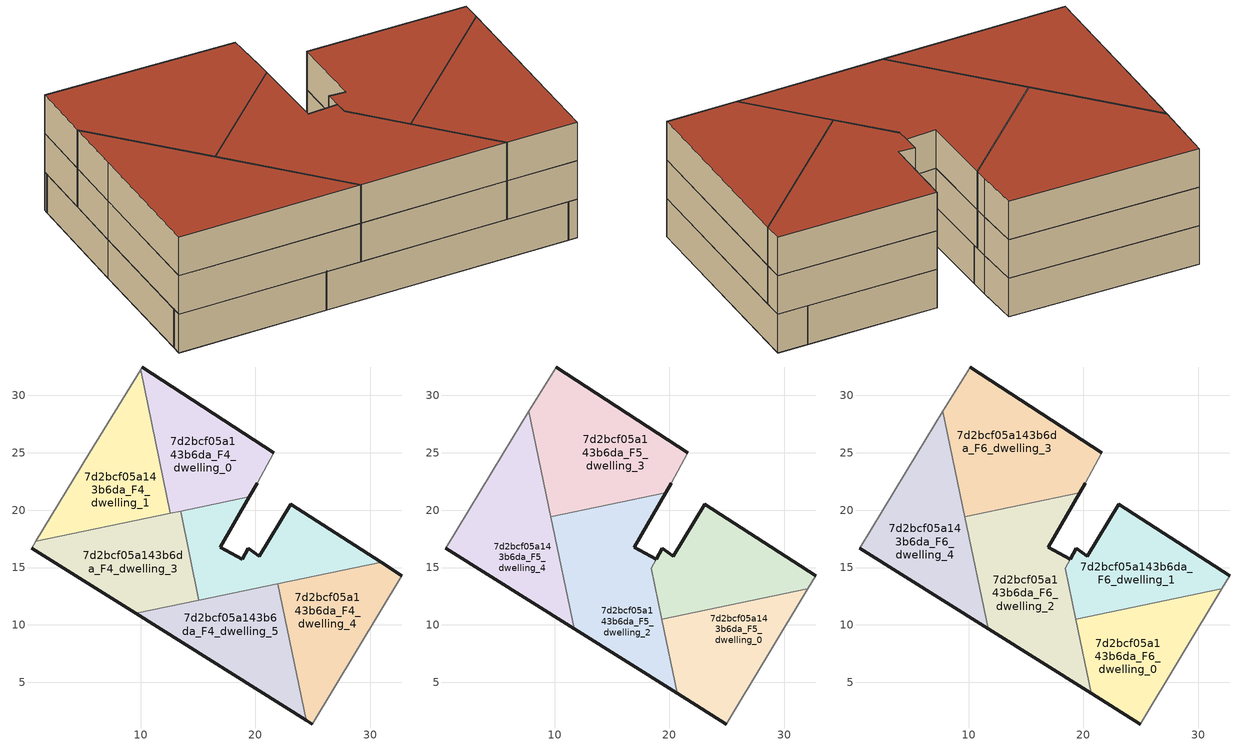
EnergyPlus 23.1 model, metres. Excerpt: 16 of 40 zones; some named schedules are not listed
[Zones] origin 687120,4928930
7d2bcf05a143b6da_F4_dwelling_0
 floor to 7d2bcf05a143b6da_F3_dwelling_0 (EU_floor_Construction): 19.47,21.15 20.17,22.35 21.6,24.99 10.15,32.47 10,32.23 12.59,19.73 z12
 wall outside (EU_wall_Construction): 20.17,22.35 19.47,21.15 / 10.15,32.47 21.6,24.99 z12:15
 wall to 7d2bcf05a143b6da_F4_dwelling_1 (EU_wall_Construction): 12.59,19.73 10,32.23 z12:15
 wall adiabatic (EU_wall_Construction): 10,32.23 10.15,32.47 / 21.6,24.99 20.17,22.35 z12:15
 wall to 7d2bcf05a143b6da_F4_dwelling_2 (EU_wall_Construction): 19.47,21.15 13.47,19.91 z12:15
 wall to 7d2bcf05a143b6da_F4_dwelling_3 (EU_wall_Construction): 13.47,19.91 12.59,19.73 z12:15
7d2bcf05a143b6da_F4_dwelling_1
 floor to 7d2bcf05a143b6da_F3_dwelling_1 (EU_floor_Construction): 12.59,19.73 10,32.23 5.52,24.97 0.86,17.29 z12
 wall adiabatic (EU_wall_Construction): 0.86,17.29 5.52,24.97 10,32.23 z12:15
 wall to 7d2bcf05a143b6da_F4_dwelling_3 (EU_wall_Construction): 12.59,19.73 0.86,17.29 z12:15
7d2bcf05a143b6da_F4_dwelling_2
 floor to 7d2bcf05a143b6da_F3_dwelling_2 (EU_floor_Construction): 30.93,15.47 23.06,20.5 20.34,16 19.38,16.69 18.83,15.73 16.94,16.78 19.47,21.15 13.47,19.91 15.07,12.18 z12
 wall outside (EU_wall_Construction): 19.47,21.15 16.94,16.78 18.83,15.73 19.38,16.69 20.34,16 23.06,20.5 30.93,15.47 z12:15
 wall to 7d2bcf05a143b6da_F4_dwelling_3 (EU_wall_Construction): 15.07,12.18 13.47,19.91 z12:15
 wall to 7d2bcf05a143b6da_F4_dwelling_4 (EU_wall_Construction): 30.93,15.47 21.94,13.6 z12:15
 wall to 7d2bcf05a143b6da_F4_dwelling_5 (EU_wall_Construction): 21.94,13.6 15.08,12.18 z12:15
7d2bcf05a143b6da_F4_dwelling_3
 floor to 7d2bcf05a143b6da_F3_dwelling_3 (EU_floor_Construction): 15.07,12.18 13.47,19.91 0.86,17.29 0.51,16.7 9.55,11.03 z12
 wall outside (EU_wall_Construction): 9.55,11.03 0.51,16.7 z12:15
 wall adiabatic (EU_wall_Construction): 0.51,16.7 0.86,17.29 z12:15
 wall to 7d2bcf05a143b6da_F4_dwelling_5 (EU_wall_Construction): 15.07,12.18 9.55,11.03 z12:15
7d2bcf05a143b6da_F4_dwelling_4
 floor to 7d2bcf05a143b6da_F3_dwelling_4 (EU_floor_Construction): 24.95,1.38 32.74,14.31 30.93,15.47 21.94,13.6 24.41,1.72 z12
 wall outside (EU_wall_Construction): 30.93,15.47 32.74,14.31 / 24.95,1.38 24.41,1.72 z12:15
 wall adiabatic (EU_wall_Construction): 32.74,14.31 24.95,1.38 z12:15
 wall to 7d2bcf05a143b6da_F4_dwelling_5 (EU_wall_Construction): 24.41,1.72 21.94,13.6 z12:15
7d2bcf05a143b6da_F4_dwelling_5
 floor to 7d2bcf05a143b6da_F3_dwelling_5 (EU_floor_Construction): 24.41,1.72 21.94,13.6 9.55,11.03 z12
 wall outside (EU_wall_Construction): 24.41,1.72 9.55,11.03 z12:15
7d2bcf05a143b6da_F5_dwelling_0
 floor to 7d2bcf05a143b6da_F4_dwelling_4 (EU_floor_Construction): 24.95,1.38 32.06,13.16 22.45,11.17 24.41,1.72 z15
 floor to 7d2bcf05a143b6da_F4_dwelling_5 (EU_floor_Construction): 24.41,1.72 22.45,11.17 19.32,10.52 20.66,4.07 z15
 wall outside (EU_wall_Construction): 24.95,1.38 20.66,4.07 z15:18
 wall to 7d2bcf05a143b6da_F5_dwelling_1 (EU_wall_Construction): 19.32,10.52 32.06,13.16 z15:18
 wall adiabatic (EU_wall_Construction): 32.06,13.16 24.95,1.38 z15:18
 wall to 7d2bcf05a143b6da_F5_dwelling_2 (EU_wall_Construction): 20.66,4.07 19.32,10.52 z15:18
7d2bcf05a143b6da_F5_dwelling_1
 floor to 7d2bcf05a143b6da_F4_dwelling_2 (EU_floor_Construction): 30.93,15.47 23.06,20.5 20.34,16 19.38,16.69 18.4,14.94 18.81,12.95 z15
 floor to 7d2bcf05a143b6da_F4_dwelling_5 (EU_floor_Construction): 22.45,11.17 21.94,13.6 18.81,12.95 19.32,10.52 z15
 floor to 7d2bcf05a143b6da_F4_dwelling_4 (EU_floor_Construction): 32.06,13.16 32.74,14.31 30.93,15.47 21.94,13.6 22.45,11.17 z15
 wall outside (EU_wall_Construction): 18.84,15.73 19.38,16.69 20.34,16 23.06,20.5 32.74,14.31 z15:18
 wall adiabatic (EU_wall_Construction): 32.74,14.31 32.06,13.16 z15:18
 wall to 7d2bcf05a143b6da_F5_dwelling_2 (EU_wall_Construction): 18.4,14.95 18.84,15.73 / 19.32,10.52 18.4,14.94 z15:18
7d2bcf05a143b6da_F5_dwelling_2
 floor to 7d2bcf05a143b6da_F4_dwelling_5 (EU_floor_Construction): 20.66,4.07 18.81,12.95 11.33,11.4 11.69,9.69 z15
 floor to 7d2bcf05a143b6da_F4_dwelling_0 (EU_floor_Construction): 19.47,21.15 19.68,21.51 12.53,20.02 12.59,19.73 z15
 floor to 7d2bcf05a143b6da_F4_dwelling_2 (EU_floor_Construction): 18.81,12.95 18.4,14.95 18.83,15.73 16.94,16.78 19.47,21.15 13.47,19.91 15.07,12.18 z15
 floor to 7d2bcf05a143b6da_F4_dwelling_3 (EU_floor_Construction): 15.07,12.18 13.47,19.91 9.73,19.13 11.33,11.4 z15
 floor to 7d2bcf05a143b6da_F4_dwelling_1 (EU_floor_Construction): 12.59,19.73 12.53,20.02 9.67,19.43 9.73,19.13 z15
 wall outside (EU_wall_Construction): 20.66,4.07 11.69,9.69 / 19.68,21.51 16.94,16.78 18.83,15.73 z15:18
 wall to 7d2bcf05a143b6da_F5_dwelling_3 (EU_wall_Construction): 9.67,19.43 19.68,21.51 z15:18
 wall to 7d2bcf05a143b6da_F5_dwelling_4 (EU_wall_Construction): 11.69,9.69 9.67,19.43 z15:18
7d2bcf05a143b6da_F5_dwelling_3
 floor to 7d2bcf05a143b6da_F4_dwelling_0 (EU_floor_Construction): 19.68,21.51 20.17,22.35 21.6,24.99 10.15,32.47 10,32.23 12.53,20.02 z15
 floor to 7d2bcf05a143b6da_F4_dwelling_1 (EU_floor_Construction): 12.53,20.02 10,32.23 7.76,28.6 9.67,19.43 z15
 wall outside (EU_wall_Construction): 20.17,22.35 19.68,21.51 / 10.15,32.47 21.6,24.99 z15:18
 wall adiabatic (EU_wall_Construction): 21.6,24.99 20.17,22.35 / 7.76,28.61 10.15,32.47 z15:18
 wall to 7d2bcf05a143b6da_F5_dwelling_4 (EU_wall_Construction): 9.67,19.43 7.76,28.61 z15:18
7d2bcf05a143b6da_F5_dwelling_4
 floor to 7d2bcf05a143b6da_F4_dwelling_1 (EU_floor_Construction): 9.73,19.13 7.76,28.6 5.52,24.97 0.87,17.29 z15
 floor to 7d2bcf05a143b6da_F4_dwelling_3 (EU_floor_Construction): 11.33,11.4 9.73,19.13 0.87,17.29 0.51,16.7 9.55,11.03 z15
 floor to 7d2bcf05a143b6da_F4_dwelling_5 (EU_floor_Construction): 11.69,9.69 11.33,11.4 9.55,11.03 z15
 wall outside (EU_wall_Construction): 11.69,9.69 0.51,16.7 z15:18
 wall adiabatic (EU_wall_Construction): 0.51,16.7 5.52,24.97 7.76,28.61 z15:18
7d2bcf05a143b6da_F6_dwelling_0
 floor to 7d2bcf05a143b6da_F5_dwelling_0 (EU_floor_Construction): 24.95,1.38 32.06,13.16 19.32,10.52 20.66,4.07 z18
 wall outside (EU_wall_Construction): 24.95,1.38 20.66,4.07 z18:21
 wall to 7d2bcf05a143b6da_F6_dwelling_1 (EU_wall_Construction): 19.32,10.52 32.06,13.16 z18:21
 wall adiabatic (EU_wall_Construction): 32.06,13.16 24.95,1.38 z18:21
 wall to 7d2bcf05a143b6da_F6_dwelling_2 (EU_wall_Construction): 20.66,4.07 19.32,10.52 z18:21
 roof outside (EU_roof_Construction): 32.06,13.16 24.95,1.38 20.66,4.07 19.32,10.52 z21
7d2bcf05a143b6da_F6_dwelling_1
 floor to 7d2bcf05a143b6da_F5_dwelling_1 (EU_floor_Construction): 32.06,13.16 32.74,14.31 23.06,20.5 20.34,16 19.38,16.69 18.4,14.95 19.32,10.52 z18
 wall outside (EU_wall_Construction): 18.84,15.73 19.38,16.69 20.34,16 23.06,20.5 32.74,14.31 z18:21
 wall adiabatic (EU_wall_Construction): 32.74,14.31 32.06,13.16 z18:21
 wall to 7d2bcf05a143b6da_F6_dwelling_2 (EU_wall_Construction): 18.4,14.95 18.84,15.73 / 19.32,10.52 18.4,14.94 z18:21
 roof outside (EU_roof_Construction): 32.74,14.31 32.06,13.16 19.32,10.52 18.4,14.95 19.38,16.69 20.34,16 23.06,20.5 z21
7d2bcf05a143b6da_F6_dwelling_2
 floor to 7d2bcf05a143b6da_F5_dwelling_2 (EU_floor_Construction): 20.66,4.07 18.4,14.95 18.83,15.73 16.94,16.78 19.68,21.51 9.67,19.43 11.69,9.69 z18
 wall outside (EU_wall_Construction): 20.66,4.07 11.69,9.69 / 19.68,21.51 16.94,16.78 18.83,15.73 z18:21
 wall to 7d2bcf05a143b6da_F6_dwelling_3 (EU_wall_Construction): 9.67,19.43 19.68,21.51 z18:21
 wall to 7d2bcf05a143b6da_F6_dwelling_4 (EU_wall_Construction): 11.69,9.69 9.67,19.43 z18:21
 roof outside (EU_roof_Construction): 19.68,21.51 16.94,16.78 18.83,15.73 18.4,14.95 20.66,4.07 11.69,9.69 9.67,19.43 z21
7d2bcf05a143b6da_F6_dwelling_3
 floor to 7d2bcf05a143b6da_F5_dwelling_3 (EU_floor_Construction): 19.68,21.51 20.17,22.35 21.6,24.99 10.15,32.47 7.76,28.61 9.67,19.43 z18
 wall outside (EU_wall_Construction): 20.17,22.35 19.68,21.51 / 10.15,32.47 21.6,24.99 z18:21
 wall adiabatic (EU_wall_Construction): 21.6,24.99 20.17,22.35 / 7.76,28.61 10.15,32.47 z18:21
 wall to 7d2bcf05a143b6da_F6_dwelling_4 (EU_wall_Construction): 9.67,19.43 7.76,28.61 z18:21
 roof outside (EU_roof_Construction): 21.6,24.99 20.17,22.35 19.68,21.51 9.67,19.43 7.76,28.61 10.15,32.47 z21
7d2bcf05a143b6da_F6_dwelling_4
 floor to 7d2bcf05a143b6da_F5_dwelling_4 (EU_floor_Construction): 11.69,9.69 7.76,28.61 5.52,24.97 0.51,16.7 z18
 wall outside (EU_wall_Construction): 11.69,9.69 0.51,16.7 z18:21
 wall adiabatic (EU_wall_Construction): 0.51,16.7 5.52,24.97 7.76,28.61 z18:21
 roof outside (EU_roof_Construction): 7.76,28.61 11.69,9.69 0.51,16.7 5.52,24.97 z21
[Building]
EU S2 Campaign: North Axis=0; Terrain=City; Solar Distribution=FullExterior
[Site:Location]
Bologna: Latitude=44.5; Longitude=11.25; Time Zone=1; Elevation=37
[SizingPeriod:WeatherFileDays]
AnnualSizingPeriod: Begin Month=1; Begin Day of Month=1; End Month=12; End Day of Month=31; Day of Week for Start Day=Monday; Use Weather File Daylight Saving Period=No; Use Weather File Rain and Snow Indicators=No
[MATERIAL]
EU_InternalMass_Material: Roughness=MediumRough; Thickness=0.1; Conductivity=1; Density=1800; Specific Heat=900; Thermal Absorptance=0.9; Solar Absorptance=0.7; Visible Absorptance=0.7
[MATERIAL:NOMASS] Roughness=MediumRough; Thermal Absorptance=0.9; Solar Absorptance=0.7; Visible Absorptance=0.7
Name | Thermal Resistance
EU_wall_NoMass | 0.890213
EU_roof_NoMass | 0.636128
EU_floor_NoMass | 0.79516
[CONSTRUCTION]
EU_wall_Construction: EU_wall_NoMass
EU_roof_Construction: EU_roof_NoMass
EU_floor_Construction: EU_floor_NoMass
EU_InternalMass_Construction: EU_InternalMass_Material
[ZONE] Type=1; Multiplier=1; Ceiling Height=autocalculate; Floor Area=autocalculate; Part of Total Floor Area=Yes
Name | Volume
7d2bcf05a143b6da_F4_dwelling_0; 7d2bcf05a143b6da_F4_dwelling_2 | 230.422
7d2bcf05a143b6da_F5_dwelling_0; 7d2bcf05a143b6da_F6_dwelling_0 | 233.202
7d2bcf05a143b6da_F4_dwelling_1; 7d2bcf05a143b6da_F4_dwelling_5 | 230.399
7d2bcf05a143b6da_F5_dwelling_1 | 232.154
7d2bcf05a143b6da_F6_dwelling_1 | 232.164
7d2bcf05a143b6da_F5_dwelling_2; 7d2bcf05a143b6da_F6_dwelling_2 | 320.796
7d2bcf05a143b6da_F4_dwelling_3 | 230.394
7d2bcf05a143b6da_F5_dwelling_3; 7d2bcf05a143b6da_F6_dwelling_3 | 319.778
7d2bcf05a143b6da_F4_dwelling_4 | 230.385
7d2bcf05a143b6da_F5_dwelling_4; 7d2bcf05a143b6da_F6_dwelling_4 | 276.486
[INTERNALMASS] Construction=EU_InternalMass_Construction
Name | Zone or ZoneList | Surface Area
7d2bcf05a143b6da_F4_dwelling_0_EU_InternalMass | 7d2bcf05a143b6da_F4_dwelling_0 | 76.8076
7d2bcf05a143b6da_F4_dwelling_1_EU_InternalMass | 7d2bcf05a143b6da_F4_dwelling_1 | 76.7996
7d2bcf05a143b6da_F4_dwelling_2_EU_InternalMass | 7d2bcf05a143b6da_F4_dwelling_2 | 76.8077
7d2bcf05a143b6da_F4_dwelling_3_EU_InternalMass | 7d2bcf05a143b6da_F4_dwelling_3 | 76.798
7d2bcf05a143b6da_F4_dwelling_4_EU_InternalMass | 7d2bcf05a143b6da_F4_dwelling_4 | 76.7951
7d2bcf05a143b6da_F4_dwelling_5_EU_InternalMass | 7d2bcf05a143b6da_F4_dwelling_5 | 76.7996
7d2bcf05a143b6da_F5_dwelling_0_EU_InternalMass | 7d2bcf05a143b6da_F5_dwelling_0 | 77.7346
7d2bcf05a143b6da_F5_dwelling_1_EU_InternalMass | 7d2bcf05a143b6da_F5_dwelling_1 | 77.3889
7d2bcf05a143b6da_F5_dwelling_2_EU_InternalMass | 7d2bcf05a143b6da_F5_dwelling_2 | 106.933
7d2bcf05a143b6da_F5_dwelling_3_EU_InternalMass | 7d2bcf05a143b6da_F5_dwelling_3 | 106.593
7d2bcf05a143b6da_F5_dwelling_4_EU_InternalMass | 7d2bcf05a143b6da_F5_dwelling_4 | 92.1683
7d2bcf05a143b6da_F6_dwelling_0_EU_InternalMass | 7d2bcf05a143b6da_F6_dwelling_0 | 77.7346
7d2bcf05a143b6da_F6_dwelling_1_EU_InternalMass | 7d2bcf05a143b6da_F6_dwelling_1 | 77.3889
7d2bcf05a143b6da_F6_dwelling_2_EU_InternalMass | 7d2bcf05a143b6da_F6_dwelling_2 | 106.933
7d2bcf05a143b6da_F6_dwelling_3_EU_InternalMass | 7d2bcf05a143b6da_F6_dwelling_3 | 106.593
7d2bcf05a143b6da_F6_dwelling_4_EU_InternalMass | 7d2bcf05a143b6da_F6_dwelling_4 | 92.1683
[OTHEREQUIPMENT] Fuel Type=Electricity; Design Level Calculation Method=Watts/Area; Power per Zone Floor Area=1; Fraction Latent=0; Fraction Radiant=0; Fraction Lost=0; Carbon Dioxide Generation Rate=0; EndUse Subcategory=EU_Step8_InternalGains
Name | Zone or ZoneList or Space or SpaceList | Schedule
EU_Step8_InternalGain_7d2bcf05a143b6da_F4_dwelling_0_f000 | 7d2bcf05a143b6da_F4_dwelling_0 | EU_Step8_GainSchedule_7d2bcf05a143b6da_F4_dwelling_0_f000
EU_Step8_InternalGain_7d2bcf05a143b6da_F4_dwelling_1_f000 | 7d2bcf05a143b6da_F4_dwelling_1 | EU_Step8_GainSchedule_7d2bcf05a143b6da_F4_dwelling_1_f000
EU_Step8_InternalGain_7d2bcf05a143b6da_F4_dwelling_2_f000 | 7d2bcf05a143b6da_F4_dwelling_2 | EU_Step8_GainSchedule_7d2bcf05a143b6da_F4_dwelling_2_f000
EU_Step8_InternalGain_7d2bcf05a143b6da_F4_dwelling_3_f000 | 7d2bcf05a143b6da_F4_dwelling_3 | EU_Step8_GainSchedule_7d2bcf05a143b6da_F4_dwelling_3_f000
EU_Step8_InternalGain_7d2bcf05a143b6da_F4_dwelling_4_f000 | 7d2bcf05a143b6da_F4_dwelling_4 | EU_Step8_GainSchedule_7d2bcf05a143b6da_F4_dwelling_4_f000
EU_Step8_InternalGain_7d2bcf05a143b6da_F4_dwelling_5_f000 | 7d2bcf05a143b6da_F4_dwelling_5 | EU_Step8_GainSchedule_7d2bcf05a143b6da_F4_dwelling_5_f000
EU_Step8_InternalGain_7d2bcf05a143b6da_F5_dwelling_0_f000 | 7d2bcf05a143b6da_F5_dwelling_0 | EU_Step8_GainSchedule_7d2bcf05a143b6da_F5_dwelling_0_f000
EU_Step8_InternalGain_7d2bcf05a143b6da_F5_dwelling_1_f000 | 7d2bcf05a143b6da_F5_dwelling_1 | EU_Step8_GainSchedule_7d2bcf05a143b6da_F5_dwelling_1_f000
EU_Step8_InternalGain_7d2bcf05a143b6da_F5_dwelling_2_f000 | 7d2bcf05a143b6da_F5_dwelling_2 | EU_Step8_GainSchedule_7d2bcf05a143b6da_F5_dwelling_2_f000
EU_Step8_InternalGain_7d2bcf05a143b6da_F5_dwelling_3_f000 | 7d2bcf05a143b6da_F5_dwelling_3 | EU_Step8_GainSchedule_7d2bcf05a143b6da_F5_dwelling_3_f000
EU_Step8_InternalGain_7d2bcf05a143b6da_F5_dwelling_4_f000 | 7d2bcf05a143b6da_F5_dwelling_4 | EU_Step8_GainSchedule_7d2bcf05a143b6da_F5_dwelling_4_f000
EU_Step8_InternalGain_7d2bcf05a143b6da_F6_dwelling_0_f000 | 7d2bcf05a143b6da_F6_dwelling_0 | EU_Step8_GainSchedule_7d2bcf05a143b6da_F6_dwelling_0_f000
EU_Step8_InternalGain_7d2bcf05a143b6da_F6_dwelling_1_f000 | 7d2bcf05a143b6da_F6_dwelling_1 | EU_Step8_GainSchedule_7d2bcf05a143b6da_F6_dwelling_1_f000
EU_Step8_InternalGain_7d2bcf05a143b6da_F6_dwelling_2_f000 | 7d2bcf05a143b6da_F6_dwelling_2 | EU_Step8_GainSchedule_7d2bcf05a143b6da_F6_dwelling_2_f000
EU_Step8_InternalGain_7d2bcf05a143b6da_F6_dwelling_3_f000 | 7d2bcf05a143b6da_F6_dwelling_3 | EU_Step8_GainSchedule_7d2bcf05a143b6da_F6_dwelling_3_f000
EU_Step8_InternalGain_7d2bcf05a143b6da_F6_dwelling_4_f000 | 7d2bcf05a143b6da_F6_dwelling_4 | EU_Step8_GainSchedule_7d2bcf05a143b6da_F6_dwelling_4_f000
[ZONEVENTILATION:DESIGNFLOWRATE] Schedule=EU_AlwaysOn; Design Flow Rate Calculation Method=AirChanges/Hour; Air Changes per Hour=0.718634; Ventilation Type=Natural; Fan Pressure Rise=0; Fan Total Efficiency=1; Constant Term Coefficient=1; Temperature Term Coefficient=0; Velocity Term Coefficient=0; Velocity Squared Term Coefficient=0; Minimum Indoor Temperature=-100; Maximum Indoor Temperature=100; Delta Temperature=-100; Minimum Outdoor Temperature=-100; Maximum Outdoor Temperature=100; Maximum Wind Speed=40
Name | Zone or ZoneList or Space or SpaceList
EU_ConstantAir_7d2bcf05a143b6da_F4_dwelling_0 | 7d2bcf05a143b6da_F4_dwelling_0
EU_ConstantAir_7d2bcf05a143b6da_F4_dwelling_1 | 7d2bcf05a143b6da_F4_dwelling_1
EU_ConstantAir_7d2bcf05a143b6da_F4_dwelling_2 | 7d2bcf05a143b6da_F4_dwelling_2
EU_ConstantAir_7d2bcf05a143b6da_F4_dwelling_3 | 7d2bcf05a143b6da_F4_dwelling_3
EU_ConstantAir_7d2bcf05a143b6da_F4_dwelling_4 | 7d2bcf05a143b6da_F4_dwelling_4
EU_ConstantAir_7d2bcf05a143b6da_F4_dwelling_5 | 7d2bcf05a143b6da_F4_dwelling_5
EU_ConstantAir_7d2bcf05a143b6da_F5_dwelling_0 | 7d2bcf05a143b6da_F5_dwelling_0
EU_ConstantAir_7d2bcf05a143b6da_F5_dwelling_1 | 7d2bcf05a143b6da_F5_dwelling_1
EU_ConstantAir_7d2bcf05a143b6da_F5_dwelling_2 | 7d2bcf05a143b6da_F5_dwelling_2
EU_ConstantAir_7d2bcf05a143b6da_F5_dwelling_3 | 7d2bcf05a143b6da_F5_dwelling_3
EU_ConstantAir_7d2bcf05a143b6da_F5_dwelling_4 | 7d2bcf05a143b6da_F5_dwelling_4
EU_ConstantAir_7d2bcf05a143b6da_F6_dwelling_0 | 7d2bcf05a143b6da_F6_dwelling_0
EU_ConstantAir_7d2bcf05a143b6da_F6_dwelling_1 | 7d2bcf05a143b6da_F6_dwelling_1
EU_ConstantAir_7d2bcf05a143b6da_F6_dwelling_2 | 7d2bcf05a143b6da_F6_dwelling_2
EU_ConstantAir_7d2bcf05a143b6da_F6_dwelling_3 | 7d2bcf05a143b6da_F6_dwelling_3
EU_ConstantAir_7d2bcf05a143b6da_F6_dwelling_4 | 7d2bcf05a143b6da_F6_dwelling_4
[HVACTEMPLATE:ZONE:IDEALLOADSAIRSYSTEM] System Availability Schedule=EU_AlwaysOn; Maximum Heating Supply Air Temperature=50; Minimum Cooling Supply Air Temperature=13; Maximum Heating Supply Air Humidity Ratio=0.0156; Minimum Cooling Supply Air Humidity Ratio=0.0077; Heating Limit=NoLimit; Cooling Limit=NoLimit; Heating Availability Schedule=EU_AlwaysOn; Cooling Availability Schedule=EU_CoolingOff; Dehumidification Control Type=ConstantSensibleHeatRatio; Cooling Sensible Heat Ratio=0.7; Dehumidification Setpoint=60; Humidification Control Type=None; Humidification Setpoint=30; Outdoor Air Method=None; Outdoor Air Flow Rate per Person=0.00944; Outdoor Air Flow Rate per Zone Floor Area=0; Outdoor Air Flow Rate per Zone=0; Demand Controlled Ventilation Type=None; Outdoor Air Economizer Type=NoEconomizer; Heat Recovery Type=None; Sensible Heat Recovery Effectiveness=0.7; Latent Heat Recovery Effectiveness=0.65
Name | Template Thermostat
7d2bcf05a143b6da_F4_dwelling_0 | EU_HeatOnly_7d2bcf05a143b6da_F4_dwelling_0
7d2bcf05a143b6da_F4_dwelling_1 | EU_HeatOnly_7d2bcf05a143b6da_F4_dwelling_1
7d2bcf05a143b6da_F4_dwelling_2 | EU_HeatOnly_7d2bcf05a143b6da_F4_dwelling_2
7d2bcf05a143b6da_F4_dwelling_3 | EU_HeatOnly_7d2bcf05a143b6da_F4_dwelling_3
7d2bcf05a143b6da_F4_dwelling_4 | EU_HeatOnly_7d2bcf05a143b6da_F4_dwelling_4
7d2bcf05a143b6da_F4_dwelling_5 | EU_HeatOnly_7d2bcf05a143b6da_F4_dwelling_5
7d2bcf05a143b6da_F5_dwelling_0 | EU_HeatOnly_7d2bcf05a143b6da_F5_dwelling_0
7d2bcf05a143b6da_F5_dwelling_1 | EU_HeatOnly_7d2bcf05a143b6da_F5_dwelling_1
7d2bcf05a143b6da_F5_dwelling_2 | EU_HeatOnly_7d2bcf05a143b6da_F5_dwelling_2
7d2bcf05a143b6da_F5_dwelling_3 | EU_HeatOnly_7d2bcf05a143b6da_F5_dwelling_3
7d2bcf05a143b6da_F5_dwelling_4 | EU_HeatOnly_7d2bcf05a143b6da_F5_dwelling_4
7d2bcf05a143b6da_F6_dwelling_0 | EU_HeatOnly_7d2bcf05a143b6da_F6_dwelling_0
